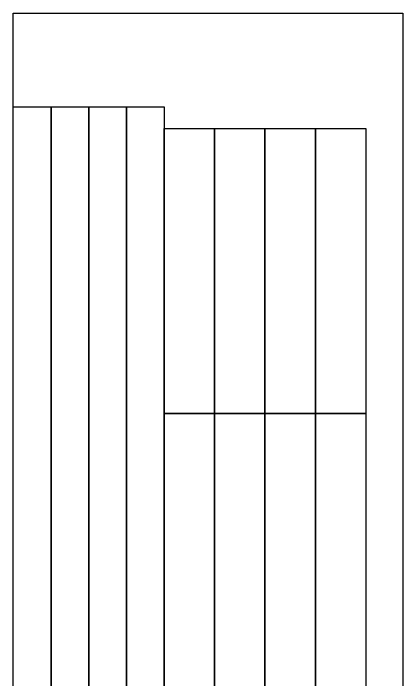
# Model space of a CAD drawing. Header units: millimetres. Extents: x 1994 to 6032, y -2597 to 3403.
# Drawn here: x 1994 to 3244, y 1263 to 3403 of the extents above; entities that cross this region are included whole.
import ezdxf

# ---------------------------------------------------------------- set-up
doc = ezdxf.new("R2010")
doc.units = ezdxf.units.MM

msp = doc.modelspace()

# ---------------------------------------------------------------- linework, layer by layer
at = {"color": 1}
msp.add_lwpolyline([(1993.578, 3403.323), (3243.578, 3403.323), (3243.578, -2596.677), (1993.578, -2596.677)], close=True, dxfattribs=at)
at = {"color": 2}
for points in [[(1993.578, 3103.323), (2114.578, 3103.323), (2114.578, 1203.323), (1993.578, 1203.323)], [(2114.578, 3103.323), (2235.578, 3103.323), (2235.578, 1203.323), (2114.578, 1203.323)], [(2235.578, 3103.323), (2356.578, 3103.323), (2356.578, 1203.323), (2235.578, 1203.323)], [(2356.578, 3103.323), (2477.578, 3103.323), (2477.578, 1203.323), (2356.578, 1203.323)]]:
    msp.add_lwpolyline(points, close=True, dxfattribs=at)
at = {"color": 4}
for points in [[(2477.578, 3033.323), (2639.578, 3033.323), (2639.578, 2118.323), (2477.578, 2118.323)], [(2639.578, 3033.323), (2801.578, 3033.323), (2801.578, 2118.323), (2639.578, 2118.323)], [(2801.578, 3033.323), (2963.578, 3033.323), (2963.578, 2118.323), (2801.578, 2118.323)], [(2963.578, 3033.323), (3125.578, 3033.323), (3125.578, 2118.323), (2963.578, 2118.323)], [(2477.578, 2118.323), (2639.578, 2118.323), (2639.578, 1203.323), (2477.578, 1203.323)], [(2639.578, 2118.323), (2801.578, 2118.323), (2801.578, 1203.323), (2639.578, 1203.323)], [(2801.578, 2118.323), (2963.578, 2118.323), (2963.578, 1203.323), (2801.578, 1203.323)], [(2963.578, 2118.323), (3125.578, 2118.323), (3125.578, 1203.323), (2963.578, 1203.323)]]:
    msp.add_lwpolyline(points, close=True, dxfattribs=at)

doc.saveas('drawing.dxf')
